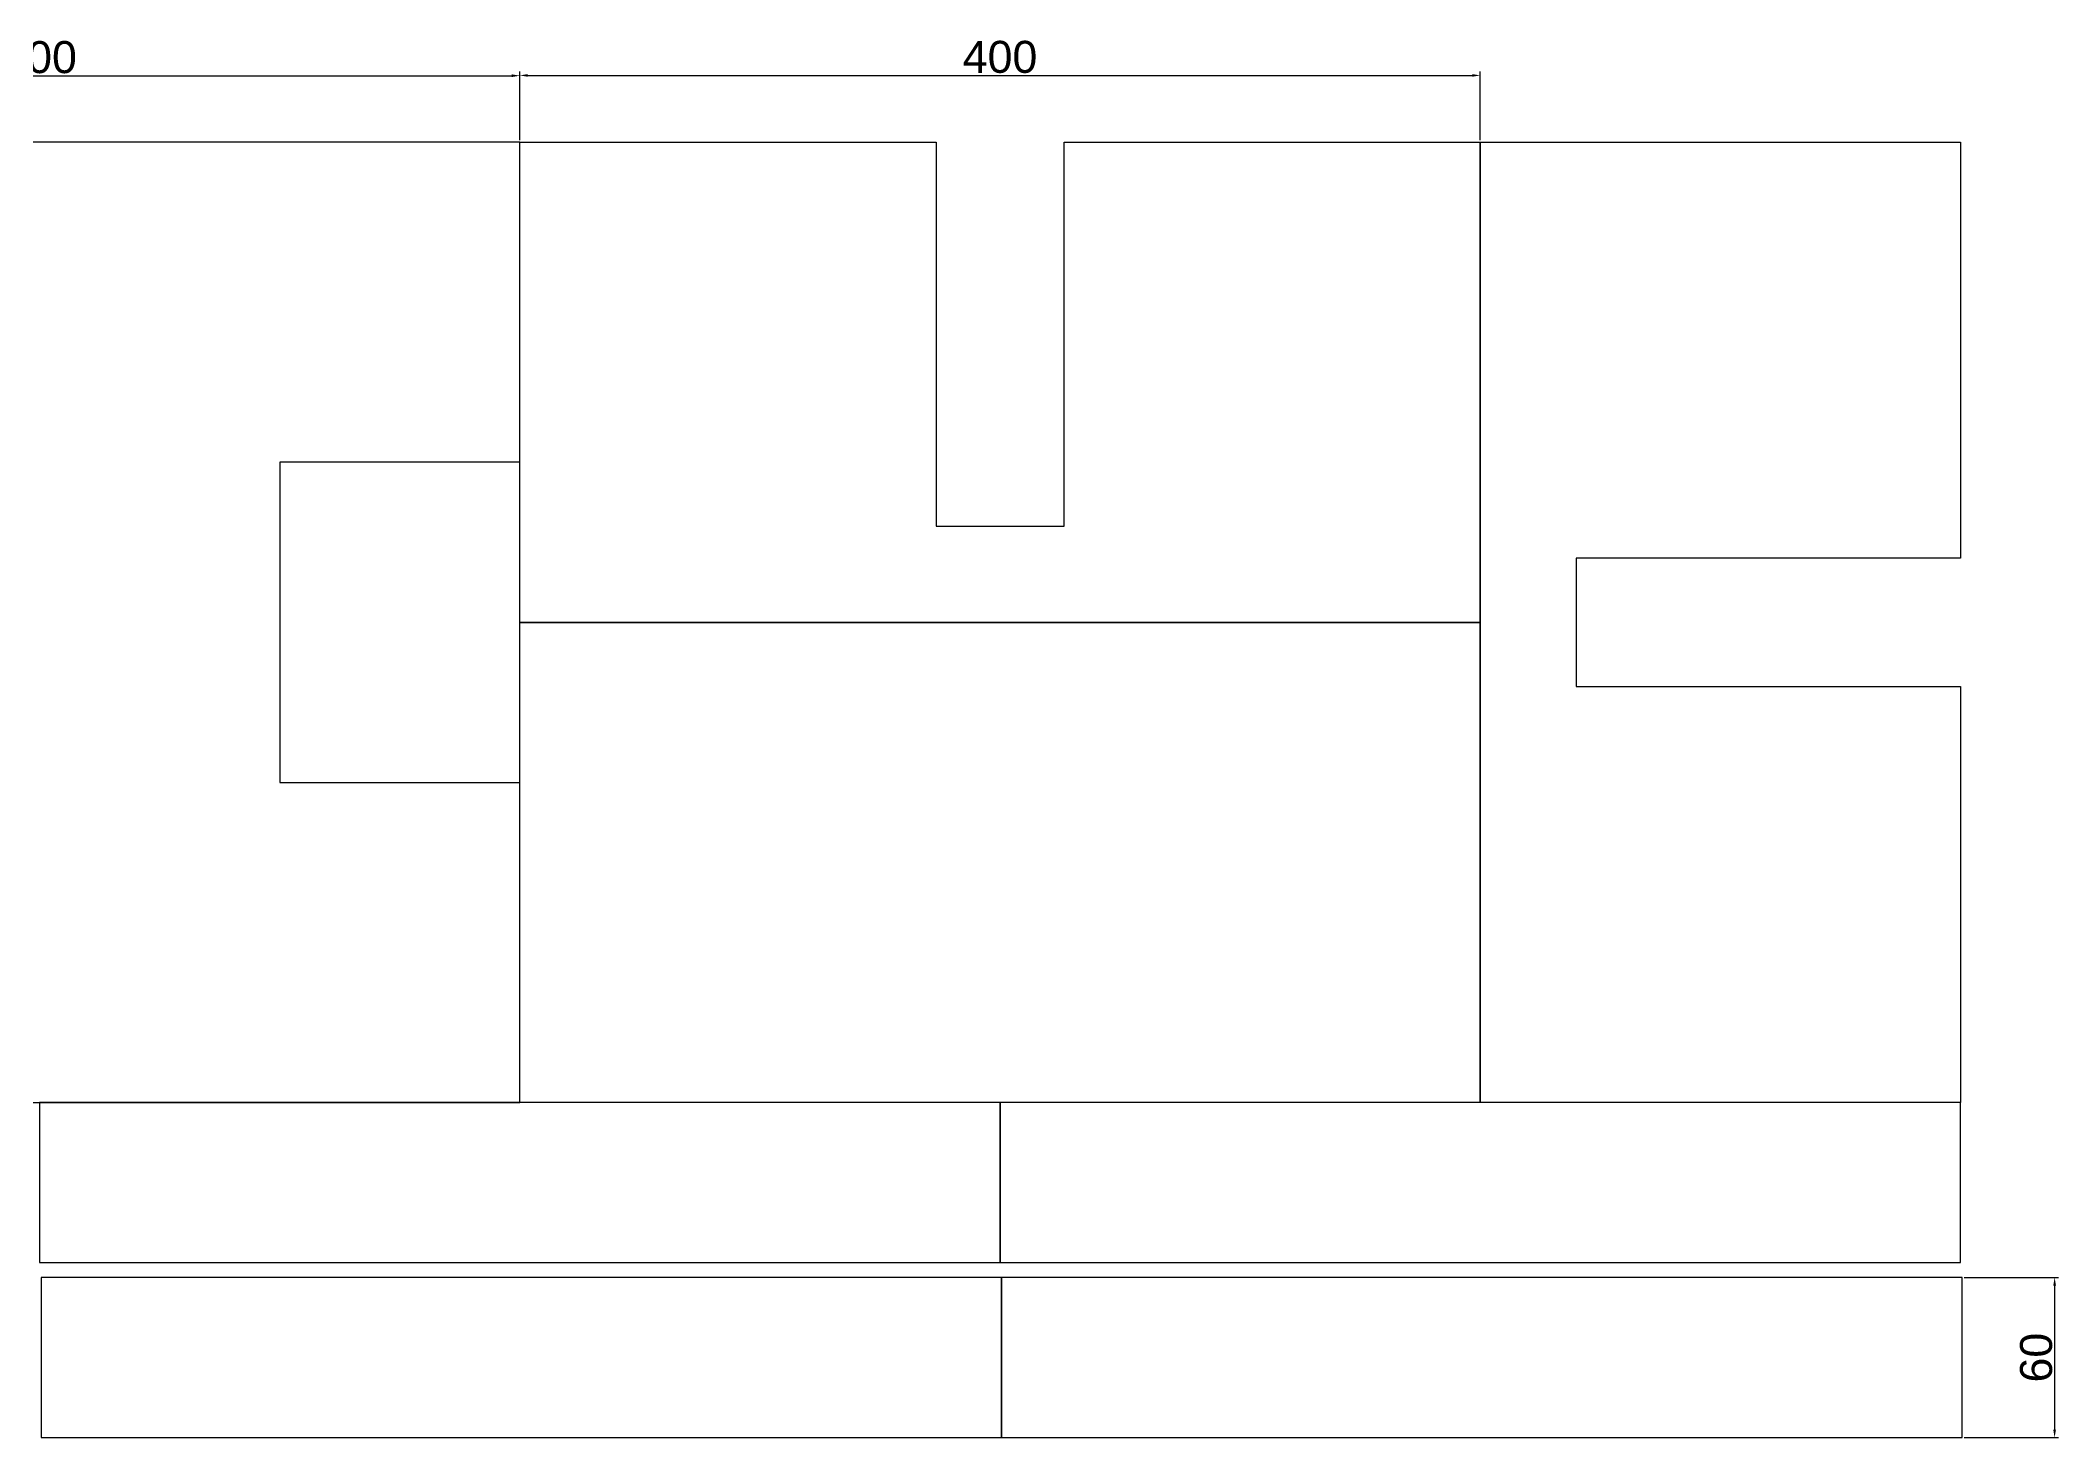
# Model space of a CAD drawing. Header units: millimetres. Extents: x 2574 to 3678, y 1536 to 1992.
# Drawn here: x 3047 to 3678, y 1555 to 1992 of the extents above; entities that cross this region are included whole.
import ezdxf

# ---------------------------------------------------------------- set-up
doc = ezdxf.new("R2010")
doc.units = ezdxf.units.MM
doc.styles.get("Standard").update_dxf_attribs({"font": 'arial.ttf'})
doc.dimstyles.new('ISO-25', dxfattribs={"dimtxt": 2.5, "dimasz": 2.5, "dimexe": 1.25, "dimexo": 0.625, "dimtad": 1, "dimtxsty": 'Standard', "dimcen": 2.5, "dimadec": 0, "dimazin": 0, "dimtfac": 1, "dimtmove": 0, "dimatfit": 3, "dimfxl": 1, "dimarcsym": 0})

# ---------------------------------------------------------------- blocks, each defined once
blk = doc.blocks.new('*D2')
at = {"color": 0, "lineweight": -2, "transparency": 16777216}
for p, q in [((2896.86, 1960.67), (2896.86, 1982.08)), ((2899.36, 1980.83), (3194.36, 1980.83)), ((3196.86, 1960.67), (3196.86, 1982.08))]:
    blk.add_line(p, q, dxfattribs=at)
at = {"color": 0, "transparency": 16777216}
for points in [[(2899.36, 1981.24), (2899.36, 1980.41), (2896.86, 1980.83)], [(3194.36, 1981.24), (3194.36, 1980.41), (3196.86, 1980.83)]]:
    blk.add_solid(points, dxfattribs=at)
at = {"layer": 'Defpoints', "color": 0, "transparency": 16777216}
for p in [(3196.86, 1980.83), (2896.86, 1960.05), (3196.86, 1960.05)]:
    blk.add_point(p, dxfattribs=at)
at = {"color": 0, "transparency": 16777216, "insert": (3046.86, 1986.56), "char_height": 2.5, "width": 49.6754, "attachment_point": 5}
blk.add_mtext('{\\H4x;400}', dxfattribs=at)
blk = doc.blocks.new('*D3')
at = {"color": 0, "lineweight": -2, "transparency": 16777216}
for p, q in [((3196.86, 1960.67), (3196.86, 1982.16)), ((3199.36, 1980.91), (3494.36, 1980.91)), ((3496.86, 1960.67), (3496.86, 1982.16))]:
    blk.add_line(p, q, dxfattribs=at)
at = {"color": 0, "transparency": 16777216}
for points in [[(3199.36, 1981.33), (3199.36, 1980.5), (3196.86, 1980.91)], [(3494.36, 1981.33), (3494.36, 1980.5), (3496.86, 1980.91)]]:
    blk.add_solid(points, dxfattribs=at)
at = {"layer": 'Defpoints', "color": 0, "transparency": 16777216}
for p in [(3496.86, 1980.91), (3196.86, 1960.05), (3496.86, 1960.05)]:
    blk.add_point(p, dxfattribs=at)
at = {"color": 0, "transparency": 16777216, "insert": (3346.86, 1986.64), "char_height": 2.5, "width": 56.7656, "attachment_point": 5}
blk.add_mtext('{\\H4x;400}', dxfattribs=at)
blk = doc.blocks.new('*D4')
at = {"color": 0, "lineweight": -2, "transparency": 16777216}
for p, q in [((3647.97, 1605.34), (3677.52, 1605.34)), ((3676.27, 1602.84), (3676.27, 1557.84)), ((3647.97, 1555.34), (3677.52, 1555.34))]:
    blk.add_line(p, q, dxfattribs=at)
at = {"color": 0, "transparency": 16777216}
for points in [[(3675.85, 1602.84), (3676.69, 1602.84), (3676.27, 1605.34)], [(3675.85, 1557.84), (3676.69, 1557.84), (3676.27, 1555.34)]]:
    blk.add_solid(points, dxfattribs=at)
at = {"layer": 'Defpoints', "color": 0, "transparency": 16777216}
for p in [(3647.34, 1605.34), (3647.34, 1555.34), (3676.27, 1555.34)]:
    blk.add_point(p, dxfattribs=at)
at = {"color": 0, "transparency": 16777216, "insert": (3670.54, 1580.34), "char_height": 2.5, "width": 39.9035, "attachment_point": 5, "rotation": 90}
blk.add_mtext('{\\H4x;60}', dxfattribs=at)

msp = doc.modelspace()

# ---------------------------------------------------------------- linework, layer by layer
for points in [[(3196.863, 1660.046), (3196.863, 1960.046), (2896.863, 1960.046), (2896.863, 1660.046)], [(3366.863, 1840.046), (3366.863, 1960.046), (3496.863, 1960.046), (3496.863, 1810.046), (3196.863, 1810.046), (3196.863, 1960.046), (3326.863, 1960.046), (3326.863, 1840.046), (3346.863, 1840.046)], [(3526.863, 1790.046), (3646.863, 1790.046), (3646.863, 1660.046), (3496.863, 1660.046), (3496.863, 1960.046), (3646.863, 1960.046), (3646.863, 1830.046), (3526.863, 1830.046), (3526.863, 1810.046)], [(3496.863, 1810.046), (3496.863, 1660.046), (3196.863, 1660.046), (3196.863, 1810.046)], [(3346.863, 1660.046), (3046.863, 1660.046), (3046.863, 1610.046), (3346.863, 1610.046)], [(3646.863, 1660.046), (3346.863, 1660.046), (3346.863, 1610.046), (3646.863, 1610.046)], [(3347.341, 1605.339), (3047.341, 1605.339), (3047.341, 1555.339), (3347.341, 1555.339)], [(3647.341, 1605.339), (3347.341, 1605.339), (3347.341, 1555.339), (3647.341, 1555.339)]]:
    msp.add_lwpolyline(points, close=True)
msp.add_lwpolyline([(3196.863, 1860.046), (3121.863, 1860.046), (3121.863, 1760.046), (3196.863, 1760.046)])

# ---------------------------------------------------------------- dimensions: what is measured, and where the dimension line sits
for base, p1, p2, picture, middle in [((3196.863, 1980.828), (2896.863, 1960.046), (3196.863, 1960.046), '*D2', (3046.863, 1986.559)), ((3496.863, 1980.914), (3196.863, 1960.046), (3496.863, 1960.046), '*D3', (3346.863, 1986.645))]:
    dim = msp.add_linear_dim(base=base, p1=p1, p2=p2, text='{\\H4x;400}', dimstyle='ISO-25')
    dim.commit()
    dim.dimension.update_dxf_attribs({"geometry": picture, "text_midpoint": middle})
dim = msp.add_linear_dim(base=(3676.271, 1555.339), p1=(3647.341, 1605.339), p2=(3647.341, 1555.339), angle=90, text='{\\H4x;60}', dimstyle='ISO-25')
dim.commit()
dim.dimension.update_dxf_attribs({"geometry": '*D4', "text_midpoint": (3670.541, 1580.339)})

doc.saveas('drawing.dxf')
